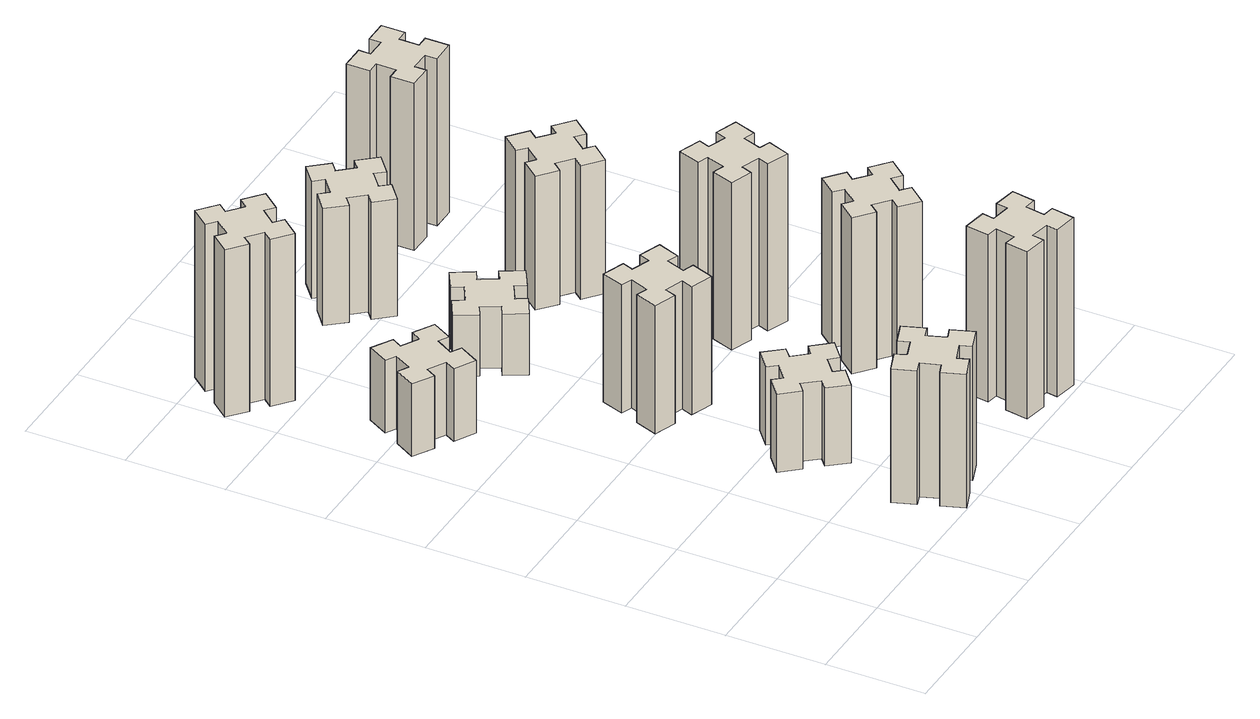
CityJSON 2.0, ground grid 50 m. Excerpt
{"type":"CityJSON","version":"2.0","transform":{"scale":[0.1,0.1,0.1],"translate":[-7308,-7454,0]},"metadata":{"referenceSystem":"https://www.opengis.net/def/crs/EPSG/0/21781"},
"CityObjects":{
"building1":{"type":"Building","attributes":{"class":"1000","function":"1000","usage":"1000","yearOfConstruction":2016,"roofType":"1000","measuredHeight":72,"storeysAboveGround":30,"storeysBelowGround":0},"geometry":[{"type":"Solid","lod":"1","boundaries":[[[[0,1,2,3,4,5,6,7,8,9,10,11,12,13,14,15,16,17,18,19]],[[17,16,20,21]],[[16,15,22,20]],[[15,14,23,22]],[[14,13,24,23]],[[13,12,25,24]],[[12,11,26,25]],[[11,10,27,26]],[[10,9,28,27]],[[9,8,29,28]],[[8,7,30,29]],[[7,6,31,30]],[[6,5,32,31]],[[5,4,33,32]],[[4,3,34,33]],[[3,2,35,34]],[[2,1,36,35]],[[1,0,37,36]],[[0,19,38,37]],[[19,18,39,38]],[[18,17,21,39]],[[24,25,26,27,28,29,30,31,32,33,34,35,36,37,38,39,21,20,22,23]]]]}]},
"building2":{"type":"Building","attributes":{"class":"1000","function":"1000","usage":"1000","yearOfConstruction":2016,"roofType":"1000","measuredHeight":39,"storeysAboveGround":30,"storeysBelowGround":0},"geometry":[{"type":"Solid","lod":"1","boundaries":[[[[40,41,42,43,44,45,46,47,48,49,50,51,52,53,54,55,56,57,58,59]],[[57,56,60,61]],[[56,55,62,60]],[[55,54,63,62]],[[54,53,64,63]],[[53,52,65,64]],[[52,51,66,65]],[[51,50,67,66]],[[50,49,68,67]],[[49,48,69,68]],[[48,47,70,69]],[[47,46,71,70]],[[46,45,72,71]],[[45,44,73,72]],[[44,43,74,73]],[[43,42,75,74]],[[42,41,76,75]],[[41,40,77,76]],[[40,59,78,77]],[[59,58,79,78]],[[58,57,61,79]],[[64,65,66,67,68,69,70,71,72,73,74,75,76,77,78,79,61,60,62,63]]]]}]},
"building3":{"type":"Building","attributes":{"class":"1000","function":"1000","usage":"1000","yearOfConstruction":2016,"roofType":"1000","measuredHeight":90,"storeysAboveGround":30,"storeysBelowGround":0},"geometry":[{"type":"Solid","lod":"1","boundaries":[[[[80,81,82,83,84,85,86,87,88,89,90,91,92,93,94,95,96,97,98,99]],[[97,96,100,101]],[[96,95,102,100]],[[95,94,103,102]],[[94,93,104,103]],[[93,92,105,104]],[[92,91,106,105]],[[91,90,107,106]],[[90,89,108,107]],[[89,88,109,108]],[[88,87,110,109]],[[87,86,111,110]],[[86,85,112,111]],[[85,84,113,112]],[[84,83,114,113]],[[83,82,115,114]],[[82,81,116,115]],[[81,80,117,116]],[[80,99,118,117]],[[99,98,119,118]],[[98,97,101,119]],[[104,105,106,107,108,109,110,111,112,113,114,115,116,117,118,119,101,100,102,103]]]]}]},
"building4":{"type":"Building","attributes":{"class":"1000","function":"1000","usage":"1000","yearOfConstruction":2016,"roofType":"1000","measuredHeight":42,"storeysAboveGround":30,"storeysBelowGround":0},"geometry":[{"type":"Solid","lod":"1","boundaries":[[[[120,121,122,123,124,125,126,127,128,129,130,131,132,133,134,135,136,137,138,139]],[[137,136,140,141]],[[136,135,142,140]],[[135,134,143,142]],[[134,133,144,143]],[[133,132,145,144]],[[132,131,146,145]],[[131,130,147,146]],[[130,129,148,147]],[[129,128,149,148]],[[128,127,150,149]],[[127,126,151,150]],[[126,125,152,151]],[[125,124,153,152]],[[124,123,154,153]],[[123,122,155,154]],[[122,121,156,155]],[[121,120,157,156]],[[120,139,158,157]],[[139,138,159,158]],[[138,137,141,159]],[[144,145,146,147,148,149,150,151,152,153,154,155,156,157,158,159,141,140,142,143]]]]}]},
"building5":{"type":"Building","attributes":{"class":"1000","function":"1000","usage":"1000","yearOfConstruction":2016,"roofType":"1000","measuredHeight":69,"storeysAboveGround":30,"storeysBelowGround":0},"geometry":[{"type":"Solid","lod":"1","boundaries":[[[[160,161,162,163,164,165,166,167,168,169,170,171,172,173,174,175,176,177,178,179]],[[177,176,180,181]],[[176,175,182,180]],[[175,174,183,182]],[[174,173,184,183]],[[173,172,185,184]],[[172,171,186,185]],[[171,170,187,186]],[[170,169,188,187]],[[169,168,189,188]],[[168,167,190,189]],[[167,166,191,190]],[[166,165,192,191]],[[165,164,193,192]],[[164,163,194,193]],[[163,162,195,194]],[[162,161,196,195]],[[161,160,197,196]],[[160,179,198,197]],[[179,178,199,198]],[[178,177,181,199]],[[184,185,186,187,188,189,190,191,192,193,194,195,196,197,198,199,181,180,182,183]]]]}]},
"building6":{"type":"Building","attributes":{"class":"1000","function":"1000","usage":"1000","yearOfConstruction":2016,"roofType":"1000","measuredHeight":33,"storeysAboveGround":30,"storeysBelowGround":0},"geometry":[{"type":"Solid","lod":"1","boundaries":[[[[200,201,202,203,204,205,206,207,208,209,210,211,212,213,214,215,216,217,218,219]],[[217,216,220,221]],[[216,215,222,220]],[[215,214,223,222]],[[214,213,224,223]],[[213,212,225,224]],[[212,211,226,225]],[[211,210,227,226]],[[210,209,228,227]],[[209,208,229,228]],[[208,207,230,229]],[[207,206,231,230]],[[206,205,232,231]],[[205,204,233,232]],[[204,203,234,233]],[[203,202,235,234]],[[202,201,236,235]],[[201,200,237,236]],[[200,219,238,237]],[[219,218,239,238]],[[218,217,221,239]],[[224,225,226,227,228,229,230,231,232,233,234,235,236,237,238,239,221,220,222,223]]]]}]},
"building7":{"type":"Building","attributes":{"class":"1000","function":"1000","usage":"1000","yearOfConstruction":2016,"roofType":"1000","measuredHeight":90,"storeysAboveGround":30,"storeysBelowGround":0},"geometry":[{"type":"Solid","lod":"1","boundaries":[[[[240,241,242,243,244,245,246,247,248,249,250,251,252,253,254,255,256,257,258,259]],[[257,256,260,261]],[[256,255,262,260]],[[255,254,263,262]],[[254,253,264,263]],[[253,252,265,264]],[[252,251,266,265]],[[251,250,267,266]],[[250,249,268,267]],[[249,248,269,268]],[[248,247,270,269]],[[247,246,271,270]],[[246,245,272,271]],[[245,244,273,272]],[[244,243,274,273]],[[243,242,275,274]],[[242,241,276,275]],[[241,240,277,276]],[[240,259,278,277]],[[259,258,279,278]],[[258,257,261,279]],[[264,265,266,267,268,269,270,271,272,273,274,275,276,277,278,279,261,260,262,263]]]]}]},
"building8":{"type":"Building","attributes":{"class":"1000","function":"1000","usage":"1000","yearOfConstruction":2016,"roofType":"1000","measuredHeight":63,"storeysAboveGround":30,"storeysBelowGround":0},"geometry":[{"type":"Solid","lod":"1","boundaries":[[[[280,281,282,283,284,285,286,287,288,289,290,291,292,293,294,295,296,297,298,299]],[[297,296,300,301]],[[296,295,302,300]],[[295,294,303,302]],[[294,293,304,303]],[[293,292,305,304]],[[292,291,306,305]],[[291,290,307,306]],[[290,289,308,307]],[[289,288,309,308]],[[288,287,310,309]],[[287,286,311,310]],[[286,285,312,311]],[[285,284,313,312]],[[284,283,314,313]],[[283,282,315,314]],[[282,281,316,315]],[[281,280,317,316]],[[280,299,318,317]],[[299,298,319,318]],[[298,297,301,319]],[[304,305,306,307,308,309,310,311,312,313,314,315,316,317,318,319,301,300,302,303]]]]}]},
"building9":{"type":"Building","attributes":{"class":"1000","function":"1000","usage":"1000","yearOfConstruction":2016,"roofType":"1000","measuredHeight":84,"storeysAboveGround":30,"storeysBelowGround":0},"geometry":[{"type":"Solid","lod":"1","boundaries":[[[[320,321,322,323,324,325,326,327,328,329,330,331,332,333,334,335,336,337,338,339]],[[337,336,340,341]],[[336,335,342,340]],[[335,334,343,342]],[[334,333,344,343]],[[333,332,345,344]],[[332,331,346,345]],[[331,330,347,346]],[[330,329,348,347]],[[329,328,349,348]],[[328,327,350,349]],[[327,326,351,350]],[[326,325,352,351]],[[325,324,353,352]],[[324,323,354,353]],[[323,322,355,354]],[[322,321,356,355]],[[321,320,357,356]],[[320,339,358,357]],[[339,338,359,358]],[[338,337,341,359]],[[344,345,346,347,348,349,350,351,352,353,354,355,356,357,358,359,341,340,342,343]]]]}]},
"building10":{"type":"Building","attributes":{"class":"1000","function":"1000","usage":"1000","yearOfConstruction":2016,"roofType":"1000","measuredHeight":90,"storeysAboveGround":30,"storeysBelowGround":0},"geometry":[{"type":"Solid","lod":"1","boundaries":[[[[360,361,362,363,364,365,366,367,368,369,370,371,372,373,374,375,376,377,378,379]],[[377,376,380,381]],[[376,375,382,380]],[[375,374,383,382]],[[374,373,384,383]],[[373,372,385,384]],[[372,371,386,385]],[[371,370,387,386]],[[370,369,388,387]],[[369,368,389,388]],[[368,367,390,389]],[[367,366,391,390]],[[366,365,392,391]],[[365,364,393,392]],[[364,363,394,393]],[[363,362,395,394]],[[362,361,396,395]],[[361,360,397,396]],[[360,379,398,397]],[[379,378,399,398]],[[378,377,381,399]],[[384,385,386,387,388,389,390,391,392,393,394,395,396,397,398,399,381,380,382,383]]]]}]},
"building11":{"type":"Building","attributes":{"class":"1000","function":"1000","usage":"1000","yearOfConstruction":2016,"roofType":"1000","measuredHeight":72,"storeysAboveGround":30,"storeysBelowGround":0},"geometry":[{"type":"Solid","lod":"1","boundaries":[[[[400,401,402,403,404,405,406,407,408,409,410,411,412,413,414,415,416,417,418,419]],[[417,416,420,421]],[[416,415,422,420]],[[415,414,423,422]],[[414,413,424,423]],[[413,412,425,424]],[[412,411,426,425]],[[411,410,427,426]],[[410,409,428,427]],[[409,408,429,428]],[[408,407,430,429]],[[407,406,431,430]],[[406,405,432,431]],[[405,404,433,432]],[[404,403,434,433]],[[403,402,435,434]],[[402,401,436,435]],[[401,400,437,436]],[[400,419,438,437]],[[419,418,439,438]],[[418,417,421,439]],[[424,425,426,427,428,429,430,431,432,433,434,435,436,437,438,439,421,420,422,423]]]]}]},
"building12":{"type":"Building","attributes":{"class":"1000","function":"1000","usage":"1000","yearOfConstruction":2016,"roofType":"1000","measuredHeight":90,"storeysAboveGround":30,"storeysBelowGround":0},"geometry":[{"type":"Solid","lod":"1","boundaries":[[[[440,441,442,443,444,445,446,447,448,449,450,451,452,453,454,455,456,457,458,459]],[[457,456,460,461]],[[456,455,462,460]],[[455,454,463,462]],[[454,453,464,463]],[[453,452,465,464]],[[452,451,466,465]],[[451,450,467,466]],[[450,449,468,467]],[[449,448,469,468]],[[448,447,470,469]],[[447,446,471,470]],[[446,445,472,471]],[[445,444,473,472]],[[444,443,474,473]],[[443,442,475,474]],[[442,441,476,475]],[[441,440,477,476]],[[440,459,478,477]],[[459,458,479,478]],[[458,457,461,479]],[[464,465,466,467,468,469,470,471,472,473,474,475,476,477,478,479,461,460,462,463]]]]}]}
},
"vertices":[
[976,105,0],[1070,139,0],[1090,83,0],[1203,124,0],[1162,237,0],[1106,216,0],[1072,310,0],[1128,330,0],[1087,443,0],[974,402,0],[995,346,0],[901,312,0],[880,368,0],[767,327,0],[809,214,0],[865,235,0],[899,141,0],[843,120,0],[884,7,0],[997,49,0],[899,141,720],[843,120,720],[865,235,720],[809,214,720],[767,327,720],[880,368,720],[901,312,720],[995,346,720],[974,402,720],[1087,443,720],[1128,330,720],[1072,310,720],[1106,216,720],[1162,237,720],[1203,124,720],[1090,83,720],[1070,139,720],[976,105,720],[997,49,720],[884,7,720],
[416,2347,0],[466,2434,0],[518,2404,0],[578,2508,0],[474,2568,0],[444,2516,0],[357,2566,0],[387,2618,0],[283,2678,0],[223,2574,0],[275,2544,0],[225,2457,0],[173,2487,0],[113,2383,0],[217,2323,0],[247,2375,0],[334,2325,0],[304,2273,0],[408,2213,0],[468,2317,0],[334,2325,390],[304,2273,390],[247,2375,390],[217,2323,390],[113,2383,390],[173,2487,390],[225,2457,390],[275,2544,390],[223,2574,390],[283,2678,390],[387,2618,390],[357,2566,390],[444,2516,390],[474,2568,390],[578,2508,390],[518,2404,390],[466,2434,390],[416,2347,390],[468,2317,390],[408,2213,390],
[136,3233,0],[213,3169,0],[174,3123,0],[266,3046,0],[343,3138,0],[297,3176,0],[362,3253,0],[408,3214,0],[485,3306,0],[393,3383,0],[354,3337,0],[278,3402,0],[316,3448,0],[224,3525,0],[147,3433,0],[193,3394,0],[129,3318,0],[83,3356,0],[6,3264,0],[98,3187,0],[129,3318,900],[83,3356,900],[193,3394,900],[147,3433,900],[224,3525,900],[316,3448,900],[278,3402,900],[354,3337,900],[393,3383,900],[485,3306,900],[408,3214,900],[362,3253,900],[297,3176,900],[343,3138,900],[266,3046,900],[174,3123,900],[213,3169,900],[136,3233,900],[98,3187,900],[6,3264,900],
[953,982,0],[876,917,0],[838,963,0],[746,886,0],[823,794,0],[869,833,0],[933,756,0],[887,718,0],[964,626,0],[1056,703,0],[1018,749,0],[1094,813,0],[1133,767,0],[1225,844,0],[1148,936,0],[1102,898,0],[1037,974,0],[1083,1013,0],[1006,1105,0],[914,1028,0],[1037,974,420],[1083,1013,420],[1102,898,420],[1148,936,420],[1225,844,420],[1133,767,420],[1094,813,420],[1018,749,420],[1056,703,420],[964,626,420],[887,718,420],[933,756,420],[869,833,420],[823,794,420],[746,886,420],[838,963,420],[876,917,420],[953,982,420],[914,1028,420],[1006,1105,420],
[1072,1521,0],[1106,1615,0],[1162,1594,0],[1203,1707,0],[1090,1748,0],[1070,1692,0],[976,1726,0],[997,1782,0],[884,1823,0],[843,1710,0],[899,1690,0],[865,1596,0],[809,1617,0],[767,1504,0],[880,1463,0],[901,1519,0],[995,1485,0],[974,1429,0],[1087,1387,0],[1128,1500,0],[995,1485,690],[974,1429,690],[901,1519,690],[880,1463,690],[767,1504,690],[809,1617,690],[865,1596,690],[899,1690,690],[843,1710,690],[884,1823,690],[997,1782,690],[976,1726,690],[1070,1692,690],[1090,1748,690],[1203,1707,690],[1162,1594,690],[1106,1615,690],[1072,1521,690],[1128,1500,690],[1087,1387,690],
[865,2434,0],[915,2347,0],[863,2317,0],[923,2213,0],[1027,2273,0],[997,2325,0],[1084,2375,0],[1114,2323,0],[1218,2383,0],[1158,2487,0],[1106,2457,0],[1056,2544,0],[1108,2574,0],[1048,2678,0],[944,2618,0],[974,2566,0],[887,2516,0],[857,2568,0],[753,2508,0],[813,2404,0],[887,2516,330],[857,2568,330],[974,2566,330],[944,2618,330],[1048,2678,330],[1108,2574,330],[1056,2544,330],[1106,2457,330],[1158,2487,330],[1218,2383,330],[1114,2323,330],[1084,2375,330],[997,2325,330],[1027,2273,330],[923,2213,330],[863,2317,330],[915,2347,330],[865,2434,330],[813,2404,330],[753,2508,330],
[1894,325,0],[1795,342,0],[1806,401,0],[1687,422,0],[1667,304,0],[1726,294,0],[1708,195,0],[1649,206,0],[1628,87,0],[1747,67,0],[1757,126,0],[1855,108,0],[1845,49,0],[1963,28,0],[1984,147,0],[1925,157,0],[1942,255,0],[2001,245,0],[2022,363,0],[1904,384,0],[1942,255,900],[2001,245,900],[1925,157,900],[1984,147,900],[1963,28,900],[1845,49,900],[1855,108,900],[1757,126,900],[1747,67,900],[1628,87,900],[1649,206,900],[1708,195,900],[1726,294,900],[1667,304,900],[1687,422,900],[1806,401,900],[1795,342,900],[1894,325,900],[1904,384,900],[2022,363,900],
[1202,3218,0],[1137,3294,0],[1183,3333,0],[1106,3425,0],[1014,3348,0],[1053,3302,0],[976,3237,0],[938,3283,0],[846,3206,0],[923,3114,0],[969,3153,0],[1033,3076,0],[987,3038,0],[1064,2946,0],[1156,3023,0],[1118,3069,0],[1194,3133,0],[1233,3087,0],[1325,3164,0],[1248,3256,0],[1194,3133,630],[1233,3087,630],[1118,3069,630],[1156,3023,630],[1064,2946,630],[987,3038,630],[1033,3076,630],[969,3153,630],[923,3114,630],[846,3206,630],[938,3283,630],[976,3237,630],[1053,3302,630],[1014,3348,630],[1106,3425,630],[1183,3333,630],[1137,3294,630],[1202,3218,630],[1248,3256,630],[1325,3164,630],
[1877,856,0],[1942,933,0],[1988,894,0],[2065,986,0],[1973,1063,0],[1934,1017,0],[1858,1082,0],[1896,1128,0],[1804,1205,0],[1727,1113,0],[1773,1074,0],[1709,998,0],[1663,1036,0],[1586,944,0],[1678,867,0],[1716,913,0],[1793,849,0],[1754,803,0],[1846,726,0],[1923,818,0],[1793,849,840],[1754,803,840],[1716,913,840],[1678,867,840],[1586,944,840],[1663,1036,840],[1709,998,840],[1773,1074,840],[1727,1113,840],[1804,1205,840],[1896,1128,840],[1858,1082,840],[1934,1017,840],[1973,1063,840],[2065,986,840],[1988,894,840],[1942,933,840],[1877,856,840],[1923,818,840],[1846,726,840],
[1812,1521,0],[1846,1615,0],[1902,1594,0],[1943,1707,0],[1830,1748,0],[1810,1692,0],[1716,1726,0],[1737,1782,0],[1624,1823,0],[1583,1710,0],[1639,1690,0],[1605,1596,0],[1549,1617,0],[1507,1504,0],[1620,1463,0],[1641,1519,0],[1735,1485,0],[1714,1429,0],[1827,1387,0],[1868,1500,0],[1735,1485,900],[1714,1429,900],[1641,1519,900],[1620,1463,900],[1507,1504,900],[1549,1617,900],[1605,1596,900],[1639,1690,900],[1583,1710,900],[1624,1823,900],[1737,1782,900],[1716,1726,900],[1810,1692,900],[1830,1748,900],[1943,1707,900],[1902,1594,900],[1846,1615,900],[1812,1521,900],[1868,1500,900],[1827,1387,900],
[1573,2554,0],[1509,2478,0],[1463,2516,0],[1386,2424,0],[1478,2347,0],[1516,2393,0],[1593,2329,0],[1554,2283,0],[1646,2206,0],[1723,2298,0],[1677,2336,0],[1742,2413,0],[1788,2374,0],[1865,2466,0],[1773,2543,0],[1734,2497,0],[1658,2562,0],[1696,2608,0],[1604,2685,0],[1527,2593,0],[1658,2562,720],[1696,2608,720],[1734,2497,720],[1773,2543,720],[1865,2466,720],[1788,2374,720],[1742,2413,720],[1677,2336,720],[1723,2298,720],[1646,2206,720],[1554,2283,720],[1593,2329,720],[1516,2393,720],[1478,2347,720],[1386,2424,720],[1463,2516,720],[1509,2478,720],[1573,2554,720],[1527,2593,720],[1604,2685,720],
[1675,3175,0],[1775,3175,0],[1775,3115,0],[1895,3115,0],[1895,3235,0],[1835,3235,0],[1835,3335,0],[1895,3335,0],[1895,3455,0],[1775,3455,0],[1775,3395,0],[1675,3395,0],[1675,3455,0],[1555,3455,0],[1555,3335,0],[1615,3335,0],[1615,3235,0],[1555,3235,0],[1555,3115,0],[1675,3115,0],[1615,3235,900],[1555,3235,900],[1615,3335,900],[1555,3335,900],[1555,3455,900],[1675,3455,900],[1675,3395,900],[1775,3395,900],[1775,3455,900],[1895,3455,900],[1895,3335,900],[1835,3335,900],[1835,3235,900],[1895,3235,900],[1895,3115,900],[1775,3115,900],[1775,3175,900],[1675,3175,900],[1675,3115,900],[1555,3115,900]
]}
